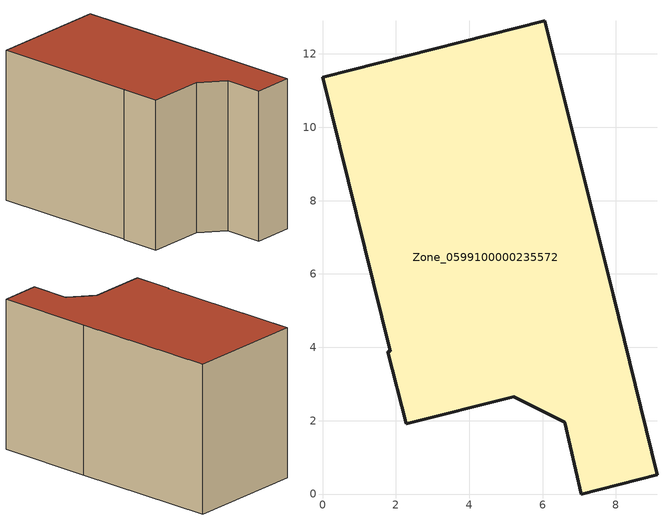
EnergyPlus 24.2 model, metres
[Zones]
Zone_0599100000235572
 floor ground (C_G): 5.21,2.65 2.29,1.92 1.78,3.88 1.85,3.9 0,11.37 6.06,12.9 7.93,5.43 9.12,0.53 7.06,0 6.61,1.96 z0
 wall outside (C_F): 2.29,1.92 5.21,2.65 6.61,1.96 7.06,0 9.12,0.53 7.93,5.43 6.06,12.9 0,11.37 1.85,3.9 1.78,3.88 2.29,1.92 z0:7.88
 roof outside (C_R): 6.06,12.9 0,11.37 1.85,3.9 1.78,3.88 2.29,1.92 5.21,2.65 6.61,1.96 7.06,0 9.12,0.53 7.93,5.43 z7.88
[BUILDING]
Pand.0599100000235572: North Axis=0; Terrain=City; Loads Convergence Tolerance Value=0.04; Temperature Convergence Tolerance Value=0.4; Solar Distribution=FullExterior; Maximum Number of Warmup Days=25; Minimum Number of Warmup Days=1
[Site:Location]
Rotterdam.The.Hague.AP_ZH_NLD Design_Conditions: Latitude=51.96; Longitude=4.45; Time Zone=1; Elevation=-4.5
[SITE:GROUNDTEMPERATURE:BUILDINGSURFACE]
18, 18, 18, 18, 18, 18, 18, 18, 18, 18, 18, 18
[MATERIAL] Thermal Absorptance=0.9; Solar Absorptance=0.7; Visible Absorptance=0.7
Name | Roughness | Thickness | Conductivity | Density | Specific Heat
G.TI.1965-1974 | MediumSmooth | 0.15 | 0.882353 | 540 | 1210
F.TI.1965-1974 | Rough | 0.3 | 0.697674 | 1920 | 840
R.TI.1965-1974 | MediumRough | 0.2 | 0.232558 | 1500 | 1000
[CONSTRUCTION]
C_G: G.TI.1965-1974
C_F: F.TI.1965-1974
C_R: R.TI.1965-1974
[ZONE]
Zone_0599100000235572: Type=1; Multiplier=1; Ceiling Height=Autocalculate; Volume=Autocalculate; Floor Area=autocalculate; Part of Total Floor Area=Yes
[ZONEINFILTRATION:DESIGNFLOWRATE]
Infil_Zone_0599100000235572: Zone or ZoneList or Space or SpaceList=Zone_0599100000235572; Schedule=AlwaysOn; Design Flow Rate Calculation Method=Flow/Area; Flow Rate per Floor Area=0.003; Constant Term Coefficient=1; Temperature Term Coefficient=0; Velocity Term Coefficient=0; Velocity Squared Term Coefficient=0
[HVACTEMPLATE:ZONE:IDEALLOADSAIRSYSTEM]
Zone_0599100000235572: Maximum Heating Supply Air Temperature=50; Minimum Cooling Supply Air Temperature=13; Maximum Heating Supply Air Humidity Ratio=0.0156; Minimum Cooling Supply Air Humidity Ratio=0.0077; Heating Limit=NoLimit; Cooling Limit=NoLimit; Dehumidification Control Type=ConstantSensibleHeatRatio; Cooling Sensible Heat Ratio=0.7; Dehumidification Setpoint=60; Humidification Control Type=None; Humidification Setpoint=30; Outdoor Air Method=None; Outdoor Air Flow Rate per Person=0.00944; Outdoor Air Flow Rate per Zone Floor Area=0; Outdoor Air Flow Rate per Zone=0; Demand Controlled Ventilation Type=None; Outdoor Air Economizer Type=NoEconomizer; Heat Recovery Type=None; Sensible Heat Recovery Effectiveness=0.7; Latent Heat Recovery Effectiveness=0.65
[ZONECONTROL:THERMOSTAT]
ThermostatControl_Zone_0599100000235572: Zone or ZoneList=Zone_0599100000235572; Control Type Schedule=DualSetpointControlType; Control 1=Thermostat_Zone_0599100000235572; Temperature Difference Between Cutout And Setpoint=0
[THERMOSTATSETPOINT:DUALSETPOINT]
Thermostat_Zone_0599100000235572: Heating Setpoint Temperature Schedule=HeatingSetpoint_Zone_0599100000235572; Cooling Setpoint Temperature Schedule=CoolingSetpoint_Zone_0599100000235572
[SCHEDULE:COMPACT]
HeatingSetpoint_Zone_0599100000235572: Through: 12/31, For: AllDays, Until: 24:00, 21
CoolingSetpoint_Zone_0599100000235572: Through: 12/31, For: AllDays, Until: 24:00, 24
DualSetpointControlType: Through: 12/31, For: AllDays, Until: 24:00, 4
AlwaysOn: Through: 12/31, For: AllDays, Until: 24:00, 1
